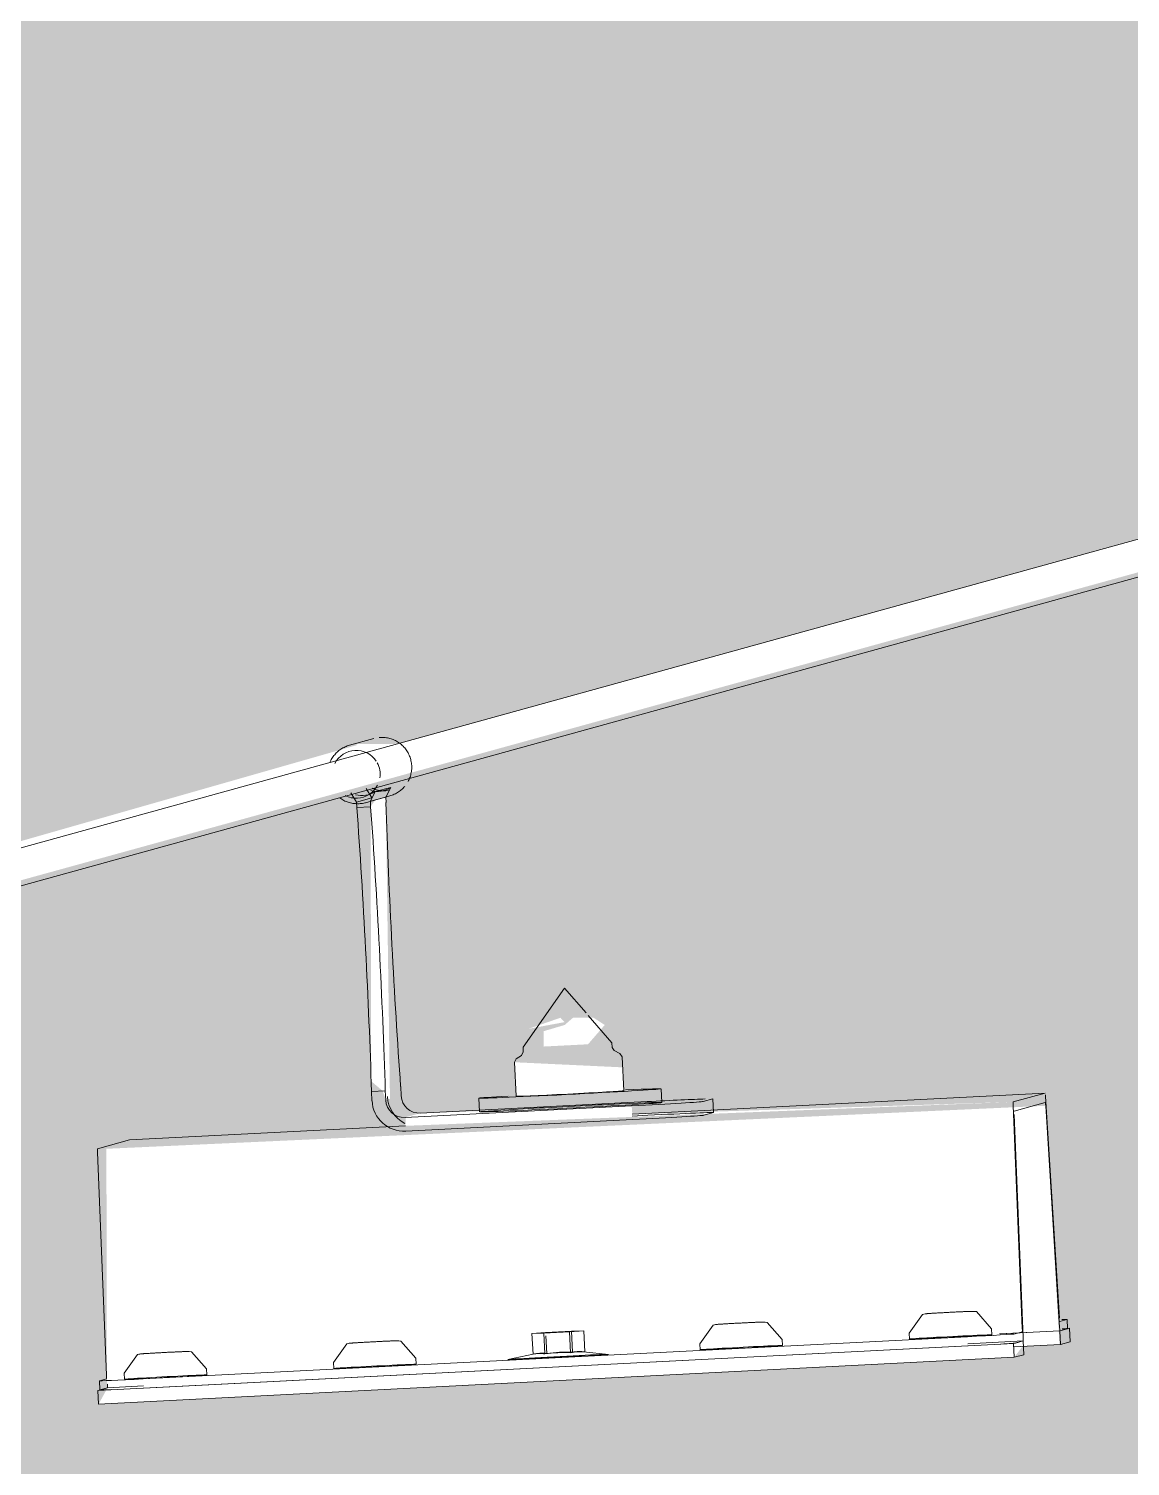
# Model space of a CAD drawing. Header units: millimetres. Extents: x 4237772 to 4686020, y -673 to 29459.
# Drawn here: x 4293455.8 to 4293695.9, y 10424.9 to 10738.1 of the extents above; entities that cross this region are included whole.
import ezdxf

# ---------------------------------------------------------------- set-up
doc = ezdxf.new("R2010")
doc.units = ezdxf.units.MM
doc.layers.add('A-ROOF-PATT', color=132, linetype='Continuous', lineweight=5)
doc.layers.add('Q-SPCQ', color=91, linetype='Continuous', lineweight=5)

# ---------------------------------------------------------------- blocks, each defined once
blk = doc.blocks.new('Static Line_Sayfa_Metal Deck_Pan Mount - Up to 15 _ pitch - Max 2 Users-1848369-SECTION - GRIDS C4-C5')
at = {"layer": 'Q-SPCQ'}
for p, q in [((4295948.37, 11248.74), (4293287.07, 10513.51)), ((4293289.2, 10505.8), (4295950.5, 11241.03)), ((4293532.44, 10583.73), (4293532.18, 10583.71)), ((4293531.03, 10583.5), (4293525.72, 10582.03)), ((4293525.97, 10571.64), (4293527.26, 10569.64)), ((4293530.61, 10570.57), (4293529.32, 10572.57)), ((4293530.25, 10569.8), (4293531.33, 10571.91)), ((4293531.33, 10571.91), (4293534.69, 10572.84)), ((4293534.69, 10572.84), (4293533.61, 10570.72)), ((4293527.26, 10569.64), (4293530.61, 10570.57)), ((4293527.26, 10569.64), (4293527.32, 10568.47)), ((4293527.32, 10568.47), (4293530.31, 10568.63)), ((4293529.18, 10569.5), (4293534.5, 10570.97)), ((4293530.25, 10569.8), (4293533.61, 10570.72)), ((4293530.31, 10568.63), (4293530.25, 10569.8)), ((4293533.61, 10570.72), (4293533.67, 10569.55)), ((4293563.52, 10516.21), (4293572.57, 10529.11)), ((4293577.26, 10523.7), (4293572.57, 10529.11)), ((4293582.89, 10517.21), (4293577.74, 10523.15)), ((4293563.57, 10515.19), (4293563.2, 10514.45)), ((4293563.52, 10516.21), (4293563.57, 10515.19)), ((4293582.95, 10516.19), (4293582.89, 10517.21)), ((4293582.95, 10516.19), (4293583.39, 10515.49)), ((4293584.65, 10514.85), (4293583.39, 10515.49)), ((4293585.1, 10514.16), (4293584.65, 10514.85)), ((4293561.64, 10512.95), (4293562.01, 10513.69)), ((4293561.64, 10512.95), (4293562.02, 10505.54)), ((4293563.2, 10514.45), (4293562.01, 10513.69)), ((4293585.49, 10506.75), (4293585.1, 10514.16)), ((4293533.51, 10506.71), (4293530.51, 10506.56)), ((4293530.51, 10506.56), (4293530.61, 10504.56)), ((4293533.61, 10504.71), (4293533.51, 10506.71)), ((4293536.86, 10507.64), (4293536.96, 10505.64)), ((4293677.32, 10506.22), (4293587.29, 10501.61)), ((4293593.75, 10504.17), (4293593.6, 10507.17)), ((4293677.32, 10506.22), (4293670.36, 10504.3)), ((4293680.42, 10457.19), (4293677.39, 10505.48)), ((4293587.2, 10503.45), (4293537.81, 10500.92)), ((4293541.16, 10501.85), (4293590.55, 10504.38)), ((4293553.9, 10505.12), (4293554.06, 10502.13)), ((4293602.79, 10504.39), (4293604.89, 10504.97)), ((4293605.06, 10501.98), (4293604.9, 10504.98)), ((4293670.36, 10503.54), (4293672.34, 10454.96)), ((4293670.53, 10502.32), (4293677.35, 10504.2)), ((4293677.43, 10503.46), (4293680.45, 10455.18)), ((4293537.96, 10497.93), (4293587.35, 10500.45)), ((4293590.7, 10501.38), (4293587.31, 10501.21)), ((4293602.95, 10501.39), (4293605.04, 10501.97)), ((4293672.5, 10452.98), (4293670.53, 10501.56)), ((4293537.9, 10499.09), (4293477.76, 10496.01)), ((4293472.78, 10444.75), (4293470.8, 10493.33)), ((4293470.81, 10494.09), (4293477.76, 10496.01)), ((4293682.07, 10456.89), (4293680.49, 10456.45)), ((4293682.19, 10454.9), (4293682.08, 10456.89)), ((4293480.75, 10443.95), (4293660.36, 10453.14)), ((4293568.45, 10454.06), (4293565.46, 10453.86)), ((4293565.46, 10453.86), (4293568.05, 10453.95)), ((4293565.7, 10449.31), (4293565.46, 10453.86)), ((4293568.05, 10453.95), (4293573.66, 10454.23)), ((4293568.05, 10453.95), (4293568.28, 10449.39)), ((4293574.06, 10454.35), (4293568.45, 10454.06)), ((4293568.49, 10453.32), (4293568.69, 10449.5)), ((4293573.66, 10454.23), (4293576.76, 10454.44)), ((4293573.66, 10454.23), (4293573.89, 10449.65)), ((4293576.76, 10454.44), (4293574.06, 10454.35)), ((4293574.06, 10454.35), (4293574.3, 10449.77)), ((4293576.76, 10454.44), (4293577, 10449.83)), ((4293620.08, 10451.22), (4293620.02, 10452.53)), ((4293647.68, 10453.94), (4293647.75, 10452.63)), ((4293672.53, 10452.23), (4293660.44, 10451.61)), ((4293665.72, 10453.55), (4293665.65, 10454.87)), ((4293680.5, 10454.43), (4293667.35, 10453.76)), ((4293667.54, 10453.77), (4293680.53, 10454.44)), ((4293672.53, 10452.23), (4293670.44, 10451.65)), ((4293672.33, 10454.2), (4293670.75, 10453.76)), ((4293670.86, 10451.76), (4293672.5, 10452.22)), ((4293672.69, 10449.23), (4293672.53, 10452.23)), ((4293682.6, 10455.01), (4293680.5, 10454.43)), ((4293680.5, 10454.43), (4293680.65, 10451.43)), ((4293680.53, 10454.44), (4293682.18, 10454.89)), ((4293682.75, 10452.01), (4293682.6, 10455.01)), ((4293470.88, 10441.44), (4293670.44, 10451.65)), ((4293480.86, 10441.95), (4293660.46, 10451.14)), ((4293565.75, 10449.33), (4293560.22, 10448.16)), ((4293582.15, 10449.29), (4293576.7, 10449.86)), ((4293602.04, 10451.61), (4293602.11, 10450.29)), ((4293670.44, 10451.65), (4293670.59, 10448.65)), ((4293670.48, 10450.91), (4293680.65, 10451.43)), ((4293670.59, 10448.65), (4293672.69, 10449.23)), ((4293680.65, 10451.43), (4293682.75, 10452.01)), ((4293471.03, 10438.44), (4293670.59, 10448.65)), ((4293494.62, 10444.8), (4293494.55, 10446.12)), ((4293522.22, 10447.52), (4293522.28, 10446.21)), ((4293540.26, 10447.14), (4293540.19, 10448.45)), ((4293568.73, 10448.64), (4293565.74, 10448.44)), ((4293565.74, 10448.44), (4293568.33, 10448.52)), ((4293568.33, 10448.52), (4293573.94, 10448.81)), ((4293574.34, 10448.92), (4293568.73, 10448.64)), ((4293573.94, 10448.81), (4293577.04, 10449.01)), ((4293577.04, 10449.01), (4293574.34, 10448.92)), ((4293471.19, 10443.55), (4293471.29, 10441.55)), ((4293471.2, 10443.55), (4293472.77, 10443.99)), ((4293476.58, 10445.19), (4293476.65, 10443.88)), ((4293470.88, 10441.44), (4293472.98, 10442.02)), ((4293471.03, 10438.44), (4293470.88, 10441.44)), ((4293472.94, 10442.01), (4293471.3, 10441.56)), ((4293480.83, 10442.42), (4293472.98, 10442.02))]:
    blk.add_line(p, q, dxfattribs=at)
at = {"layer": 'Q-SPCQ', "flags": 128}
for points in [[(4293538.47, 10574.12), (4293538.59, 10574.35), (4293538.7, 10574.59), (4293538.8, 10574.82), (4293538.9, 10575.07), (4293538.98, 10575.31), (4293539.05, 10575.56), (4293539.11, 10575.82), (4293539.16, 10576.07), (4293539.2, 10576.33), (4293539.24, 10576.58), (4293539.26, 10576.84), (4293539.27, 10577.1), (4293539.27, 10577.36), (4293539.26, 10577.62), (4293539.24, 10577.88), (4293539.21, 10578.14), (4293539.17, 10578.4), (4293539.11, 10578.65), (4293539.05, 10578.9), (4293538.98, 10579.15), (4293538.9, 10579.4), (4293538.81, 10579.64), (4293538.71, 10579.88), (4293538.6, 10580.12), (4293538.48, 10580.35), (4293538.35, 10580.57), (4293538.21, 10580.79), (4293538.07, 10581.01), (4293537.91, 10581.22), (4293537.75, 10581.42), (4293537.58, 10581.61), (4293537.4, 10581.8), (4293537.21, 10581.98), (4293537.02, 10582.16), (4293536.82, 10582.32), (4293536.61, 10582.48), (4293536.4, 10582.63), (4293536.18, 10582.77), (4293535.96, 10582.9), (4293535.73, 10583.03), (4293535.49, 10583.14), (4293535.26, 10583.24), (4293535.01, 10583.34), (4293534.77, 10583.42), (4293534.52, 10583.5), (4293534.27, 10583.56), (4293534.01, 10583.62), (4293533.76, 10583.66), (4293533.5, 10583.7), (4293533.24, 10583.72), (4293532.98, 10583.73), (4293532.72, 10583.74), (4293532.46, 10583.73), (4293532.44, 10583.73)], [(4293525.72, 10582.03), (4293525.47, 10581.96), (4293525.22, 10581.88), (4293524.98, 10581.78), (4293524.74, 10581.68), (4293524.51, 10581.56), (4293524.28, 10581.44), (4293524.05, 10581.31), (4293523.83, 10581.17), (4293523.62, 10581.02), (4293523.41, 10580.86), (4293523.21, 10580.7), (4293523.02, 10580.52), (4293522.83, 10580.34), (4293522.65, 10580.15), (4293522.48, 10579.96), (4293522.31, 10579.76), (4293522.16, 10579.55), (4293522.01, 10579.33), (4293521.87, 10579.11), (4293521.74, 10578.89), (4293521.62, 10578.66), (4293521.51, 10578.42), (4293521.41, 10578.18)], [(4293534.5, 10570.97), (4293534.75, 10571.05), (4293534.99, 10571.13), (4293535.24, 10571.23), (4293535.47, 10571.33), (4293535.71, 10571.44), (4293535.94, 10571.56), (4293536.16, 10571.7), (4293536.38, 10571.84), (4293536.6, 10571.99), (4293536.8, 10572.14), (4293537, 10572.31), (4293537.2, 10572.48), (4293537.39, 10572.66), (4293537.56, 10572.85), (4293537.74, 10573.05)], [(4293523.6, 10570.53), (4293523.82, 10570.38), (4293524.03, 10570.24), (4293524.26, 10570.1), (4293524.49, 10569.98), (4293524.72, 10569.87), (4293524.96, 10569.76), (4293525.2, 10569.67), (4293525.45, 10569.58), (4293525.7, 10569.51), (4293525.95, 10569.44), (4293526.2, 10569.39), (4293526.46, 10569.34), (4293526.72, 10569.31), (4293526.98, 10569.29), (4293527.24, 10569.27), (4293527.5, 10569.27), (4293527.76, 10569.28), (4293527.78, 10569.28)], [(4293527.78, 10569.28), (4293528.04, 10569.3), (4293528.3, 10569.32), (4293528.56, 10569.36), (4293528.81, 10569.41), (4293529.07, 10569.47), (4293529.18, 10569.5)], [(4293665.65, 10454.87), (4293662.36, 10458.61), (4293661.9, 10458.66), (4293661.72, 10458.67), (4293661.62, 10458.67), (4293661.53, 10458.67), (4293661.46, 10458.67), (4293661.38, 10458.67), (4293661.31, 10458.67), (4293661.23, 10458.67), (4293661.14, 10458.67), (4293661.05, 10458.66), (4293660.95, 10458.66), (4293660.85, 10458.66), (4293660.74, 10458.65), (4293660.63, 10458.65), (4293660.51, 10458.64), (4293660.38, 10458.64), (4293660.25, 10458.63), (4293660.11, 10458.63), (4293659.97, 10458.62), (4293659.82, 10458.62), (4293659.67, 10458.61), (4293659.51, 10458.6), (4293659.34, 10458.59), (4293659.18, 10458.59), (4293659, 10458.58), (4293658.83, 10458.57), (4293658.65, 10458.56), (4293658.47, 10458.55), (4293658.28, 10458.54), (4293658.09, 10458.54), (4293657.9, 10458.53), (4293657.71, 10458.52), (4293657.51, 10458.51), (4293657.31, 10458.5), (4293657.11, 10458.49), (4293656.91, 10458.48), (4293656.71, 10458.47), (4293656.51, 10458.46), (4293656.31, 10458.45), (4293656.11, 10458.44), (4293655.91, 10458.43), (4293655.71, 10458.42), (4293655.51, 10458.4), (4293655.32, 10458.39), (4293655.12, 10458.38), (4293654.93, 10458.37), (4293654.74, 10458.36), (4293654.55, 10458.35), (4293654.37, 10458.34), (4293654.18, 10458.33), (4293654.01, 10458.32), (4293653.83, 10458.31), (4293653.66, 10458.3), (4293653.5, 10458.29), (4293653.34, 10458.28), (4293653.18, 10458.27), (4293653.03, 10458.26), (4293652.88, 10458.26), (4293652.74, 10458.25), (4293652.61, 10458.24), (4293652.48, 10458.23), (4293652.35, 10458.22), (4293652.24, 10458.21), (4293652.12, 10458.21), (4293652.02, 10458.2), (4293651.92, 10458.19), (4293651.83, 10458.19), (4293651.74, 10458.18), (4293651.66, 10458.17), (4293651.58, 10458.17), (4293651.5, 10458.16), (4293651.43, 10458.15), (4293651.35, 10458.15), (4293651.26, 10458.14), (4293651.13, 10458.12), (4293650.88, 10458.08), (4293650.62, 10458.01)], [(4293602.04, 10451.61), (4293604.93, 10455.66), (4293604.98, 10455.68)], [(4293620.02, 10452.53), (4293616.73, 10456.27), (4293616.26, 10456.33), (4293616.08, 10456.34), (4293615.98, 10456.34), (4293615.89, 10456.34), (4293615.82, 10456.34), (4293615.74, 10456.34), (4293615.67, 10456.34), (4293615.59, 10456.33), (4293615.5, 10456.33), (4293615.41, 10456.33), (4293615.32, 10456.33), (4293615.21, 10456.32), (4293615.11, 10456.32), (4293614.99, 10456.31), (4293614.87, 10456.31), (4293614.74, 10456.3), (4293614.61, 10456.3), (4293614.47, 10456.29), (4293614.33, 10456.29), (4293614.18, 10456.28), (4293614.03, 10456.27), (4293613.87, 10456.27), (4293613.71, 10456.26), (4293613.54, 10456.25), (4293613.37, 10456.24), (4293613.19, 10456.24), (4293613.01, 10456.23), (4293612.83, 10456.22), (4293612.64, 10456.21), (4293612.45, 10456.2), (4293612.26, 10456.19), (4293612.07, 10456.18), (4293611.87, 10456.17), (4293611.67, 10456.16), (4293611.47, 10456.15), (4293611.27, 10456.14), (4293611.07, 10456.13), (4293610.87, 10456.12), (4293610.67, 10456.11), (4293610.47, 10456.1), (4293610.27, 10456.09), (4293610.07, 10456.08), (4293609.87, 10456.07), (4293609.68, 10456.06), (4293609.48, 10456.05), (4293609.29, 10456.04), (4293609.1, 10456.03), (4293608.91, 10456.02), (4293608.73, 10456.01), (4293608.55, 10456), (4293608.37, 10455.99), (4293608.19, 10455.98), (4293608.02, 10455.97), (4293607.86, 10455.96), (4293607.7, 10455.95), (4293607.54, 10455.94), (4293607.39, 10455.93), (4293607.24, 10455.92), (4293607.1, 10455.91), (4293606.97, 10455.9), (4293606.84, 10455.9), (4293606.71, 10455.89), (4293606.6, 10455.88), (4293606.49, 10455.87), (4293606.38, 10455.87), (4293606.28, 10455.86), (4293606.19, 10455.85), (4293606.1, 10455.85), (4293606.02, 10455.84), (4293605.94, 10455.83), (4293605.86, 10455.83), (4293605.79, 10455.82), (4293605.71, 10455.81), (4293605.62, 10455.8), (4293605.49, 10455.79), (4293605.24, 10455.74), (4293604.98, 10455.68)], [(4293647.68, 10453.94), (4293650.57, 10458), (4293650.62, 10458.01)], [(4293540.19, 10448.45), (4293536.9, 10452.19), (4293536.44, 10452.25), (4293536.26, 10452.25), (4293536.15, 10452.26), (4293536.07, 10452.26), (4293535.99, 10452.26), (4293535.92, 10452.25), (4293535.84, 10452.25), (4293535.76, 10452.25), (4293535.68, 10452.25), (4293535.59, 10452.25), (4293535.49, 10452.24), (4293535.39, 10452.24), (4293535.28, 10452.24), (4293535.17, 10452.23), (4293535.05, 10452.23), (4293534.92, 10452.22), (4293534.79, 10452.22), (4293534.65, 10452.21), (4293534.51, 10452.2), (4293534.36, 10452.2), (4293534.2, 10452.19), (4293534.05, 10452.18), (4293533.88, 10452.18), (4293533.71, 10452.17), (4293533.54, 10452.16), (4293533.37, 10452.15), (4293533.19, 10452.14), (4293533, 10452.14), (4293532.82, 10452.13), (4293532.63, 10452.12), (4293532.44, 10452.11), (4293532.24, 10452.1), (4293532.05, 10452.09), (4293531.85, 10452.08), (4293531.65, 10452.07), (4293531.45, 10452.06), (4293531.25, 10452.05), (4293531.05, 10452.04), (4293530.85, 10452.03), (4293530.65, 10452.02), (4293530.45, 10452.01), (4293530.25, 10452), (4293530.05, 10451.99), (4293529.85, 10451.98), (4293529.66, 10451.97), (4293529.47, 10451.96), (4293529.28, 10451.95), (4293529.09, 10451.93), (4293528.9, 10451.92), (4293528.72, 10451.91), (4293528.54, 10451.9), (4293528.37, 10451.89), (4293528.2, 10451.88), (4293528.03, 10451.87), (4293527.87, 10451.87), (4293527.72, 10451.86), (4293527.57, 10451.85), (4293527.42, 10451.84), (4293527.28, 10451.83), (4293527.14, 10451.82), (4293527.01, 10451.81), (4293526.89, 10451.81), (4293526.77, 10451.8), (4293526.66, 10451.79), (4293526.56, 10451.78), (4293526.46, 10451.78), (4293526.36, 10451.77), (4293526.28, 10451.76), (4293526.19, 10451.76), (4293526.12, 10451.75), (4293526.04, 10451.74), (4293525.97, 10451.74), (4293525.89, 10451.73), (4293525.8, 10451.72), (4293525.67, 10451.7), (4293525.42, 10451.66), (4293525.16, 10451.6)], [(4293476.58, 10445.19), (4293479.47, 10449.25), (4293479.52, 10449.26)], [(4293494.55, 10446.12), (4293491.26, 10449.85), (4293490.8, 10449.91), (4293490.62, 10449.92), (4293490.52, 10449.92), (4293490.43, 10449.92), (4293490.36, 10449.92), (4293490.28, 10449.92), (4293490.21, 10449.92), (4293490.13, 10449.92), (4293490.04, 10449.91), (4293489.95, 10449.91), (4293489.85, 10449.91), (4293489.75, 10449.9), (4293489.64, 10449.9), (4293489.53, 10449.9), (4293489.41, 10449.89), (4293489.28, 10449.89), (4293489.15, 10449.88), (4293489.01, 10449.88), (4293488.87, 10449.87), (4293488.72, 10449.86), (4293488.57, 10449.86), (4293488.41, 10449.85), (4293488.24, 10449.84), (4293488.08, 10449.83), (4293487.9, 10449.83), (4293487.73, 10449.82), (4293487.55, 10449.81), (4293487.37, 10449.8), (4293487.18, 10449.79), (4293486.99, 10449.78), (4293486.8, 10449.77), (4293486.6, 10449.77), (4293486.41, 10449.76), (4293486.21, 10449.75), (4293486.01, 10449.74), (4293485.81, 10449.73), (4293485.61, 10449.72), (4293485.41, 10449.71), (4293485.21, 10449.69), (4293485.01, 10449.68), (4293484.81, 10449.67), (4293484.61, 10449.66), (4293484.41, 10449.65), (4293484.22, 10449.64), (4293484.02, 10449.63), (4293483.83, 10449.62), (4293483.64, 10449.61), (4293483.45, 10449.6), (4293483.27, 10449.59), (4293483.08, 10449.58), (4293482.91, 10449.57), (4293482.73, 10449.56), (4293482.56, 10449.55), (4293482.4, 10449.54), (4293482.24, 10449.53), (4293482.08, 10449.52), (4293481.93, 10449.51), (4293481.78, 10449.5), (4293481.64, 10449.5), (4293481.51, 10449.49), (4293481.38, 10449.48), (4293481.25, 10449.47), (4293481.14, 10449.46), (4293481.02, 10449.46), (4293480.92, 10449.45), (4293480.82, 10449.44), (4293480.73, 10449.43), (4293480.64, 10449.43), (4293480.56, 10449.42), (4293480.48, 10449.42), (4293480.4, 10449.41), (4293480.33, 10449.4), (4293480.25, 10449.4), (4293480.16, 10449.39), (4293480.03, 10449.37), (4293479.78, 10449.32), (4293479.52, 10449.26)], [(4293522.22, 10447.52), (4293525.11, 10451.58), (4293525.16, 10451.6)]]:
    blk.add_lwpolyline(points, dxfattribs=at)
at = {"layer": 'Q-SPCQ'}
for centre, major_axis, ratio, start_param, end_param in [((4293527.17, 10575.69), (-1.39, 5.03), 0.999054, 6.064948, 7.112145), ((4293527.17, 10575.69), (-1.39, 5.03), 0.999054, 5.01775, 6.064948), ((4293527.17, 10575.69), (-1.39, 5.03), 0.999054, 4.299792, 4.942423), ((4293528.41, 10576.38), (-1.42, 5.14), 0.999054, 2.606455, 3.451522), ((4293527.17, 10575.69), (-1.39, 5.03), 0.999054, 2.923355, 3.970552), ((4293531.77, 10577.3), (-1.42, 5.14), 0.999054, 2.606455, 3.451522), ((4293533.04, 10577.31), (-1.39, 5.03), 0.999054, 2.394127, 2.923355), ((4293533.04, 10577.31), (-1.39, 5.03), 0.999054, 2.923355, 3.141592), ((4293527.17, 10575.69), (-1.39, 5.03), 0.999054, 2.394566, 2.923355), ((4293526.28, 10536.79), (-3.58, 69.91), 0.042464, 4.263032, 5.180598), ((4293529.28, 10536.94), (-3.58, 69.91), 0.042464, 4.263032, 5.180598), ((4293537.89, 10539.32), (-3.58, 69.91), 0.042464, 1.121439, 2.039005), ((4293540.95, 10505.85), (-1.86, 6.75), 0.999054, 1.352559, 2.399756), ((4293540.95, 10505.85), (-1.07, 3.86), 0.999054, 1.352559, 2.923355), ((4293573.75, 10506.14), (19.85, 1.02), 0.009417, 3.099114, 6.240706), ((4293573.75, 10506.14), (19.85, 1.02), 0.009417, 2.313715, 3.099114), ((4293573.75, 10506.14), (11.73, 0.6), 0.009417, 3.099114, 6.240706), ((4293573.75, 10506.14), (19.85, 1.02), 0.009417, 6.240706, 7.195383), ((4293677.37, 10505.22), (-0.051, 0.999), 0.042464, 4.973974, 5.41352), ((4293537.6, 10504.92), (-1.86, 6.75), 0.999054, 1.352559, 2.923355), ((4293537.6, 10504.92), (-1.07, 3.86), 0.999054, 1.352559, 2.923355), ((4293573.91, 10503.15), (19.85, 1.02), 0.009417, 3.099114, 6.240706), ((4293573.91, 10503.15), (19.85, 1.02), 0.009417, 6.240706, 9.382299), ((4293587.82, 10503.62), (14.98, 0.77), 0.009417, 4.66991, 6.240706), ((4293589.92, 10504.2), (14.98, 0.77), 0.009417, 0.48112, 1.528317), ((4293670.42, 10503.3), (-0.051, 0.999), 0.042464, 0.009426, 1.328063), ((4293670.58, 10501.32), (-0.051, 0.999), 0.042464, 0.009426, 0.229199), ((4293677.4, 10503.2), (-0.051, 0.999), 0.042464, 4.973974, 6.283185), ((4293587.98, 10500.63), (14.98, 0.77), 0.009417, 4.66991, 6.240706), ((4293590.08, 10501.21), (14.98, 0.77), 0.009417, 6.240706, 7.811503), ((4293470.86, 10493.09), (-0.051, 0.999), 0.042464, 0.229199, 1.328063), ((4293680.44, 10457.45), (-0.051, 0.999), 0.042464, 2.931246, 3.141593), ((4293672.1, 10456.38), (9.99, 0.51), 0.009417, 6.240706, 6.764305), ((4293656.73, 10453.09), (8.99, 0.46), 0.009417, 3.099114, 6.240706), ((4293656.73, 10453.09), (8.99, 0.46), 0.009417, 6.240706, 9.382299), ((4293660.78, 10453.25), (9.99, 0.51), 0.009417, 4.66991, 6.240706), ((4293672.28, 10455.2), (-0.051, 0.999), 0.042464, 3.370791, 4.469655), ((4293672.45, 10453.22), (-0.051, 0.999), 0.042464, 3.151019, 4.469655), ((4293680.48, 10455.44), (-0.051, 0.999), 0.042464, 1.832382, 2.931246), ((4293672.2, 10454.38), (9.99, 0.51), 0.009417, 6.240706, 6.764305), ((4293571.18, 10448.72), (10.99, 0.57), 0.009417, 3.099114, 6.240706), ((4293571.18, 10448.72), (10.99, 0.57), 0.009417, 6.240706, 9.382299), ((4293611.1, 10450.76), (8.99, 0.46), 0.009417, 3.099114, 6.240706), ((4293611.1, 10450.76), (8.99, 0.46), 0.009417, 6.240706, 9.382299), ((4293660.88, 10451.25), (9.99, 0.51), 0.009417, 5.455308, 6.240706), ((4293531.27, 10446.67), (8.99, 0.46), 0.009417, 3.099114, 6.240706), ((4293531.27, 10446.67), (8.99, 0.46), 0.009417, 6.240706, 9.382299), ((4293481.17, 10444.06), (9.99, 0.51), 0.009417, 3.099114, 4.66991), ((4293472.72, 10444.99), (-0.051, 0.999), 0.042464, 3.370791, 4.469655), ((4293472.89, 10443.01), (-0.051, 0.999), 0.042464, 3.151019, 4.469655), ((4293485.63, 10444.34), (8.99, 0.46), 0.009417, 3.099114, 6.240706), ((4293485.63, 10444.34), (8.99, 0.46), 0.009417, 6.240706, 9.382299), ((4293481.28, 10442.07), (9.99, 0.51), 0.009417, 3.099114, 3.884512)]:
    blk.add_ellipse(centre, major_axis=major_axis, ratio=ratio, start_param=start_param, end_param=end_param, dxfattribs=at)
for points in [[(4293565.7, 10449.31), (4293566.19, 10449.43), (4293567.19, 10449.57), (4293568.19, 10449.55), (4293568.69, 10449.5)], [(4293568.28, 10449.39), (4293567.85, 10449.46), (4293566.98, 10449.51), (4293566.13, 10449.41), (4293565.7, 10449.31)], [(4293573.89, 10449.65), (4293572.95, 10449.69), (4293571.08, 10449.68), (4293569.21, 10449.51), (4293568.28, 10449.39)], [(4293568.69, 10449.5), (4293569.62, 10449.63), (4293571.48, 10449.79), (4293573.36, 10449.8), (4293574.3, 10449.77)], [(4293577, 10449.83), (4293576.48, 10449.88), (4293575.44, 10449.9), (4293574.41, 10449.76), (4293573.89, 10449.65)], [(4293574.3, 10449.77), (4293574.74, 10449.85), (4293575.64, 10449.95), (4293576.54, 10449.89), (4293577, 10449.83)]]:
    blk.add_open_spline(points, degree=3, dxfattribs=at)

msp = doc.modelspace()

# ---------------------------------------------------------------- hatches: boundary and pattern name
at = {"layer": 'A-ROOF-PATT'}
h = msp.add_hatch(dxfattribs=at)
h.set_pattern_fill('FP_9', color=256, style=0, pattern_type=2)
h.set_pattern_definition([(3.05, (11919.841, -226018.123), (-59.9198678984, -0.0001809275), [])])
h.paths.add_polyline_path([(4278255.68, 9462.05), (4304897.93, 10866.67), (4309082.25, 11183.02), (4312463.32, 11362.94), (4312463.32, 11371.18), (4307185.57, 11099.1), (4306080.21, 11191.54), (4305617.63, 11216.95), (4305509.43, 11211.19), (4305509.43, 11207.58), (4305370.15, 11202.35), (4305322.96, 11202.56), (4305322.96, 11253.77), (4305239.45, 11237.89), (4305233.47, 11233.29), (4305214.31, 11227.35), (4305195.68, 11226.59), (4305108.64, 11228.29), (4305090.65, 11237.89), (4305085.9, 11241.77), (4305077.26, 11254.33), (4305070.89, 11267.69), (4304908.71, 11237.89), (4304902.73, 11233.29), (4304883.58, 11227.35), (4304864.94, 11226.59), (4304777.9, 11228.29), (4304759.91, 11237.89), (4304755.16, 11241.77), (4304747.5, 11251.97), (4304741.64, 11271.56), (4304742.07, 11284.9), (4304743.01, 11290.33), (4304747.65, 11301.59), (4304755.57, 11311.94), (4304766.15, 11320), (4304777.9, 11324.88), (4304790.79, 11326.59), (4304842.4, 11328.79), (4305029.77, 11361.95), (4305029.77, 11503.7), (4300245.6, 11502.07), (4296195.35, 11286.53), (4296200.11, 11243.19), (4296189.61, 11242.7), (4296187.08, 11286.09), (4293584.51, 11149.87), (4293563.14, 11149.13), (4293330.85, 11136.75), (4278258.28, 9462.34)])
h.paths.add_polyline_path([(4292935.79, 10300.91), (4292935.63, 10306.94), (4292958.77, 10313.3), (4292980.53, 10316.43), (4292996.51, 10360.76), (4293017.04, 10366.43), (4293161.46, 10373.82), (4293182.23, 10324.73), (4293225.03, 10326.92), (4293225.03, 10323.88), (4293219.79, 10321.44), (4293219.89, 10319.42), (4293202.08, 10316.74), (4293202.2, 10314.53), (4293157.3, 10312.24), (4293155.83, 10318.34), (4293136.37, 10364.32), (4293017.33, 10357.15), (4293001.43, 10311.97), (4292998.28, 10310.11), (4292996.14, 10307.98), (4292980.57, 10305.41), (4292980.53, 10303.19), (4292978.28, 10303.08)])
h.paths.add_polyline_path([(4293052.75, 10369.96), (4293066.43, 10374.31), (4293066.01, 10382.53), (4293086.92, 10383.11), (4293087.47, 10372.59), (4293066.01, 10370.78)])
h.paths.add_polyline_path([(4293428.42, 10437.46), (4293295.97, 10432.25), (4293296.03, 10434.13), (4293299.23, 10435.01), (4293345.27, 10436.61), (4293345.42, 10434.78), (4293428.43, 10437.46)])
h.paths.add_polyline_path([(4293229.11, 10371.61), (4293231.05, 10375.18), (4293230.86, 10377.44), (4293230.82, 10427.25), (4293435.5, 10436.63), (4293438.52, 10384.58), (4293430.42, 10384.17), (4293428.66, 10381.82), (4293243.98, 10372.37)])
h.paths.add_polyline_path([(4293048.99, 10392.78), (4293044, 10392.53), (4293045.59, 10439.9), (4293050.62, 10439.38), (4293050.58, 10413.73), (4293049.99, 10405.88)])
h.paths.add_polyline_path([(4293049.6, 10372.8), (4293050.58, 10407.95), (4293052.73, 10406.06), (4293053.28, 10373.82), (4293052.75, 10373.67)])
h.paths.add_polyline_path([(4293065.61, 10384.68), (4293070.9, 10390.47), (4293080.55, 10392.1), (4293084.84, 10390.85), (4293084.84, 10386.22), (4293068.39, 10384.81)])
h.paths.add_polyline_path([(4293291.68, 10437.88), (4293289.37, 10439.76), (4293288.58, 10439.72), (4293288.38, 10501.79), (4293290.31, 10503.51), (4293291.68, 10503.89), (4293292.6, 10438.13)])
h.paths.add_polyline_path([(4293670.35, 10504.3), (4293537.9, 10499.09), (4293537.96, 10500.97), (4293541.16, 10501.85), (4293587.2, 10503.45), (4293587.35, 10501.61), (4293670.36, 10504.3)])
h.paths.add_polyline_path([(4293471.03, 10438.44), (4293472.98, 10442.02), (4293472.79, 10444.28), (4293472.74, 10494.09), (4293677.43, 10503.46), (4293680.45, 10451.42), (4293672.35, 10451.01), (4293670.59, 10448.65), (4293491.46, 10439.49)])
h.paths.add_polyline_path([(4293320.1, 10438.71), (4293319.72, 10446.12), (4293343.2, 10446.58), (4293343.55, 10439.91), (4293322.8, 10438.78)])
h.paths.add_polyline_path([(4293322.75, 10453.38), (4293329.75, 10455.8), (4293330.52, 10454.83), (4293322.8, 10453.39)])
h.paths.add_polyline_path([(4293326.09, 10449.53), (4293326.09, 10452.87), (4293330.68, 10454.24), (4293332.49, 10455.8), (4293336.98, 10455.8), (4293339.4, 10454.24), (4293335.77, 10450.03), (4293330.65, 10449.76)])
h.paths.add_polyline_path([(4293533.61, 10504.71), (4293532.96, 10506.68), (4293530.43, 10508.82), (4293530.31, 10568.63), (4293531.32, 10570.09), (4293533.61, 10570.72), (4293534.53, 10504.97)])
h.paths.add_polyline_path([(4293912.28, 10571.13), (4293908.06, 10570.92), (4293779.83, 10565.92), (4293779.89, 10567.8), (4293783.09, 10568.69), (4293829.12, 10570.29), (4293829.28, 10568.45), (4293912.29, 10571.13)])
h.paths.add_polyline_path([(4293712.96, 10505.28), (4293714.9, 10508.86), (4293714.72, 10511.11), (4293714.67, 10560.93), (4293919.36, 10570.3), (4293922.38, 10518.26), (4293738.93, 10506.61)])
h.paths.add_polyline_path([(4293562.03, 10505.54), (4293561.65, 10512.95), (4293585.21, 10511.83), (4293585.48, 10506.74), (4293564.73, 10505.61)])
h.paths.add_polyline_path([(4293287.3, 10505.74), (4293284.33, 10506.97), (4293280.79, 10507.64), (4293280.6, 10511.23), (4293286.91, 10514.54), (4293287.93, 10516.18), (4293293.38, 10515.42), (4293296.29, 10516.05), (4293527.46, 10582.08), (4293527.11, 10582.26), (4293535.3, 10582.26), (4293538.22, 10582.89), (4293771.95, 10647.61), (4293769.04, 10649.1), (4293777.23, 10649.1), (4293780.48, 10649.82), (4294013.88, 10714.44), (4294010.97, 10715.93), (4294019.16, 10715.93), (4294022.41, 10716.66), (4294255.81, 10781.28), (4294252.9, 10782.77), (4294261.09, 10782.77), (4294264.33, 10783.49), (4294497.74, 10848.12), (4294494.83, 10849.61), (4294503.02, 10849.61), (4294506.26, 10850.33), (4294739.67, 10914.96), (4294736.76, 10916.44), (4294744.94, 10916.44), (4294748.19, 10917.17), (4294981.6, 10981.79), (4294978.68, 10983.28), (4294986.87, 10983.28), (4294990.12, 10984), (4295220.82, 11050.01), (4295223.77, 11050.99), (4295228.8, 11050.12), (4295232.05, 11050.84), (4295462.74, 11116.85), (4295465.68, 11117.82), (4295470.73, 11116.96), (4295473.64, 11117.58), (4295704.67, 11183.69), (4295707.61, 11184.66), (4295712.66, 11183.79), (4295715.57, 11184.42), (4295949.22, 11249.18), (4295949.22, 11251.41), (4295954.58, 11250.63), (4295957.6, 11247.06), (4295957.83, 11242.65), (4293291.22, 10507.7), (4293288.97, 10510.45), (4293287.34, 10505.85)])
h.paths.add_polyline_path([(4293564.68, 10520.22), (4293571.68, 10522.64), (4293572.58, 10521.69), (4293569.26, 10521.07)])
h.paths.add_polyline_path([(4293568.01, 10516.37), (4293568.01, 10519.71), (4293572.61, 10521.07), (4293574.41, 10522.64), (4293578.91, 10522.64), (4293581.33, 10521.07), (4293577.69, 10516.86), (4293572.58, 10516.6)])
h.paths.add_polyline_path([(4293775.54, 10571.55), (4293774.88, 10573.52), (4293772.44, 10573.4), (4293772.76, 10627.76), (4293774.26, 10637.21), (4293775.55, 10637.21), (4293776.46, 10571.81)])
h.paths.add_polyline_path([(4294154.21, 10637.97), (4294021.76, 10632.76), (4294021.82, 10634.64), (4294025.02, 10635.52), (4294071.05, 10637.12), (4294071.21, 10635.29), (4294154.21, 10637.97)])
h.paths.add_polyline_path([(4293954.89, 10572.12), (4293956.83, 10575.69), (4293956.64, 10577.95), (4293956.6, 10627.76), (4294161.29, 10637.14), (4294164.31, 10585.1), (4294156.2, 10584.68), (4294154.45, 10582.33), (4293986.4, 10573.73)])
h.paths.add_polyline_path([(4293803.96, 10572.38), (4293803.57, 10579.79), (4293827.06, 10580.25), (4293827.4, 10573.58), (4293806.66, 10572.45)])
h.paths.add_polyline_path([(4293806.61, 10587.06), (4293813.61, 10589.48), (4293814.51, 10588.53), (4293811.19, 10587.91)])
h.paths.add_polyline_path([(4293809.94, 10583.2), (4293809.94, 10586.55), (4293814.53, 10587.91), (4293816.34, 10589.48), (4293820.84, 10589.48), (4293823.26, 10587.91), (4293819.62, 10583.7), (4293814.51, 10583.44)])
h.paths.add_polyline_path([(4294017.46, 10638.39), (4294016.81, 10640.36), (4294014.37, 10640.23), (4294014.17, 10702.3), (4294015.17, 10703.77), (4294017.46, 10704.4), (4294018.39, 10638.64)])
h.paths.add_polyline_path([(4294396.13, 10704.81), (4294263.68, 10699.6), (4294263.74, 10701.48), (4294266.94, 10702.36), (4294313.06, 10702.44), (4294313.13, 10702.13), (4294396.14, 10704.81)])
h.paths.add_polyline_path([(4294196.82, 10638.96), (4294198.76, 10642.53), (4294198.57, 10644.79), (4294198.53, 10694.6), (4294403.22, 10703.97), (4294406.24, 10651.93), (4294233.87, 10640.85)])
h.paths.add_polyline_path([(4294045.88, 10639.22), (4294045.5, 10646.63), (4294068.99, 10647.09), (4294069.33, 10640.42), (4294048.59, 10639.29)])
h.paths.add_polyline_path([(4294048.53, 10653.89), (4294055.54, 10656.31), (4294056.44, 10655.36), (4294053.12, 10654.75)])
h.paths.add_polyline_path([(4294051.87, 10650.04), (4294051.87, 10653.39), (4294056.46, 10654.75), (4294058.27, 10656.31), (4294062.76, 10656.31), (4294065.19, 10654.75), (4294061.55, 10650.54), (4294056.44, 10650.28)])
h.paths.add_polyline_path([(4294259.39, 10705.23), (4294258, 10707.16), (4294256.3, 10707.07), (4294256.1, 10769.14), (4294257.1, 10770.6), (4294259.39, 10771.23), (4294260.31, 10705.48)])
h.paths.add_polyline_path([(4294638.06, 10771.64), (4294505.61, 10766.43), (4294505.67, 10768.31), (4294508.87, 10769.2), (4294554.91, 10770.8), (4294555.06, 10768.96), (4294638.07, 10771.64)])
h.paths.add_polyline_path([(4294438.75, 10705.79), (4294440.69, 10709.37), (4294440.5, 10711.62), (4294440.46, 10761.44), (4294645.14, 10770.81), (4294648.17, 10718.77), (4294481.35, 10707.97)])
h.paths.add_polyline_path([(4294287.81, 10706.06), (4294287.43, 10713.46), (4294310.89, 10714.39), (4294311.26, 10707.25), (4294290.52, 10706.13)])
h.paths.add_polyline_path([(4294290.46, 10720.73), (4294297.46, 10723.15), (4294298.37, 10722.2), (4294295.05, 10721.58)])
h.paths.add_polyline_path([(4294293.8, 10716.88), (4294293.8, 10720.22), (4294298.39, 10721.58), (4294300.2, 10723.15), (4294304.69, 10723.15), (4294307.11, 10721.58), (4294303.48, 10717.37), (4294298.37, 10717.11)])
h.paths.add_polyline_path([(4294501.32, 10772.06), (4294499.93, 10773.99), (4294498.22, 10773.91), (4294498.59, 10827.51), (4294500.05, 10837.72), (4294501.33, 10837.72), (4294502.24, 10772.32)])
h.paths.add_polyline_path([(4294880, 10838.48), (4294875.77, 10838.26), (4294747.54, 10833.27), (4294747.6, 10835.15), (4294750.8, 10836.04), (4294796.84, 10837.64), (4294796.99, 10835.8), (4294880, 10838.48)])
h.paths.add_polyline_path([(4294680.67, 10772.63), (4294682.62, 10776.2), (4294682.43, 10778.46), (4294682.39, 10828.27), (4294887.07, 10837.65), (4294890.09, 10785.61), (4294881.99, 10785.19), (4294880.23, 10782.84), (4294728.82, 10775.09)])
h.paths.add_polyline_path([(4294529.74, 10772.89), (4294529.36, 10780.3), (4294552.84, 10780.76), (4294553.19, 10774.09), (4294532.44, 10772.96)])
h.paths.add_polyline_path([(4294532.39, 10787.57), (4294539.39, 10789.99), (4294540.16, 10789.01), (4294532.44, 10787.58)])
h.paths.add_polyline_path([(4294535.73, 10783.72), (4294535.73, 10787.06), (4294540.32, 10788.42), (4294542.13, 10789.99), (4294546.62, 10789.99), (4294549.04, 10788.42), (4294545.41, 10784.21), (4294540.3, 10783.95)])
h.paths.add_polyline_path([(4294743.25, 10838.9), (4294741.85, 10840.83), (4294740.15, 10840.74), (4294739.95, 10902.81), (4294740.96, 10904.28), (4294743.25, 10904.91), (4294744.17, 10839.15)])
h.paths.add_polyline_path([(4295121.92, 10905.32), (4294989.47, 10900.11), (4294989.53, 10901.99), (4294992.73, 10902.87), (4295038.76, 10904.47), (4295038.92, 10902.64), (4295121.92, 10905.32)])
h.paths.add_polyline_path([(4294922.6, 10839.47), (4294924.54, 10843.04), (4294924.36, 10845.3), (4294924.31, 10895.11), (4295129, 10904.48), (4295132.02, 10852.44), (4294976.29, 10842.21)])
h.paths.add_polyline_path([(4294771.67, 10839.73), (4294771.29, 10847.14), (4294794.75, 10848.06), (4294795.12, 10840.93), (4294774.37, 10839.8)])
h.paths.add_polyline_path([(4294774.32, 10854.41), (4294781.32, 10856.82), (4294782.22, 10855.87), (4294778.9, 10855.26)])
h.paths.add_polyline_path([(4294777.66, 10850.55), (4294777.66, 10853.9), (4294782.25, 10855.26), (4294784.05, 10856.82), (4294788.55, 10856.82), (4294790.97, 10855.26), (4294787.33, 10851.05), (4294782.22, 10850.79)])
h.paths.add_polyline_path([(4294985.18, 10905.74), (4294983.78, 10907.67), (4294982.08, 10907.58), (4294981.88, 10969.65), (4294982.89, 10971.11), (4294985.18, 10971.75), (4294986.1, 10905.99)])
h.paths.add_polyline_path([(4295363.85, 10972.15), (4295231.4, 10966.94), (4295231.46, 10968.83), (4295234.66, 10969.71), (4295280.69, 10971.31), (4295280.85, 10969.47), (4295363.85, 10972.15)])
h.paths.add_polyline_path([(4295164.53, 10906.3), (4295166.47, 10909.88), (4295166.29, 10912.13), (4295166.24, 10961.95), (4295370.93, 10971.32), (4295373.95, 10919.28), (4295223.1, 10909.3)])
h.paths.add_polyline_path([(4295013.6, 10906.57), (4295013.21, 10913.97), (4295036.7, 10914.44), (4295037.04, 10907.77), (4295016.3, 10906.64)])
h.paths.add_polyline_path([(4295016.25, 10921.24), (4295023.25, 10923.66), (4295024.02, 10922.69), (4295016.3, 10921.25)])
h.paths.add_polyline_path([(4295019.58, 10917.39), (4295019.58, 10920.73), (4295024.18, 10922.09), (4295025.98, 10923.66), (4295030.48, 10923.66), (4295032.9, 10922.09), (4295029.26, 10917.88), (4295024.15, 10917.62)])
h.paths.add_polyline_path([(4295227.1, 10972.57), (4295225.71, 10974.5), (4295224.01, 10974.42), (4295224.36, 11028.23), (4295224.81, 11037.95), (4295227.11, 11038.44), (4295228.03, 10972.83)])
h.paths.add_polyline_path([(4295605.77, 11038.99), (4295473.33, 11033.78), (4295473.38, 11035.66), (4295476.58, 11036.55), (4295522.66, 11037.4), (4295522.78, 11036.31), (4295605.78, 11038.99)])
h.paths.add_polyline_path([(4295406.46, 10973.14), (4295408.4, 10976.72), (4295408.21, 10978.97), (4295408.17, 11028.78), (4295612.86, 11038.16), (4295615.88, 10986.12), (4295607.77, 10985.7), (4295606.02, 10983.35), (4295465.03, 10976.14)])
h.paths.add_polyline_path([(4295255.52, 10973.4), (4295255.14, 10980.81), (4295278.6, 10981.74), (4295278.97, 10974.6), (4295258.23, 10973.47)])
h.paths.add_polyline_path([(4295258.18, 10988.08), (4295265.18, 10990.5), (4295266.08, 10989.55), (4295262.76, 10988.93)])
h.paths.add_polyline_path([(4295261.51, 10984.23), (4295261.51, 10987.57), (4295266.1, 10988.93), (4295267.91, 10990.5), (4295272.4, 10990.5), (4295274.83, 10988.93), (4295271.19, 10984.72), (4295266.08, 10984.46)])
h.paths.add_polyline_path([(4295469.03, 11039.41), (4295467.64, 11041.34), (4295465.94, 11041.25), (4295465.74, 11103.32), (4295466.74, 11104.79), (4295469.03, 11105.42), (4295471.24, 11040.02)])
h.paths.add_polyline_path([(4295847.71, 11105.83), (4295843.49, 11105.61), (4295715.25, 11100.62), (4295715.31, 11102.5), (4295718.71, 11103.39), (4295764.55, 11104.98), (4295764.7, 11103.15), (4295847.72, 11105.83)])
h.paths.add_polyline_path([(4295648.39, 11039.98), (4295650.33, 11043.55), (4295650.14, 11045.81), (4295650.1, 11095.62), (4295854.79, 11105), (4295857.81, 11052.95), (4295849.7, 11052.54), (4295847.95, 11050.18), (4295706.96, 11042.97)])
h.paths.add_polyline_path([(4295497.45, 11040.24), (4295497.07, 11047.65), (4295520.53, 11048.58), (4295520.9, 11041.44), (4295500.16, 11040.31)])
h.paths.add_polyline_path([(4295500.1, 11054.92), (4295507.11, 11057.33), (4295508.01, 11056.38), (4295504.69, 11055.77)])
h.paths.add_polyline_path([(4295503.44, 11051.06), (4295503.44, 11054.41), (4295508.03, 11055.77), (4295509.84, 11057.33), (4295514.33, 11057.33), (4295516.75, 11055.77), (4295513.12, 11051.56), (4295508.01, 11051.3)])
h.paths.add_polyline_path([(4295710.96, 11106.25), (4295709.57, 11108.18), (4295707.86, 11108.09), (4295707.67, 11170.16), (4295708.67, 11171.62), (4295710.96, 11172.26), (4295711.88, 11106.5)])
h.paths.add_polyline_path([(4295890.31, 11106.81), (4295892.26, 11110.39), (4295892.07, 11112.64), (4295892.03, 11162.46), (4295957.18, 11167.45), (4295957.24, 11169.34), (4295966.18, 11170.5), (4296006.48, 11171.82), (4296006.63, 11169.98), (4296080.7, 11175.82), (4296103.69, 11182.17), (4296125.6, 11185.31), (4296141.21, 11229.54), (4296162.1, 11235.31), (4296198.07, 11238.91), (4296211.52, 11242.7), (4296213.33, 11251.52), (4296231.93, 11253.05), (4296232.53, 11241.47), (4296244.71, 11241.24), (4296244.97, 11239.55), (4296306.52, 11242.7), (4296327.29, 11193.61), (4296370.1, 11195.8), (4296370.1, 11192.76), (4296364.92, 11189), (4296364.96, 11188.3), (4296347.14, 11185.88), (4296347.26, 11183.41), (4296302.36, 11181.12), (4296300.9, 11187.22), (4296281.44, 11233.2), (4296162.39, 11226.03), (4296146.49, 11180.85), (4296143.41, 11177.67), (4296141.21, 11176.86), (4296125.63, 11174.55), (4296125.6, 11172.07), (4296096.84, 11169.79), (4296099.73, 11119.79), (4295904.91, 11107.56)])
h.paths.add_polyline_path([(4295739.38, 11107.08), (4295739, 11114.48), (4295762.46, 11115.41), (4295762.83, 11108.28), (4295742.08, 11107.15)])
h.paths.add_polyline_path([(4296091.63, 11113.34), (4296091.62, 11113.34), (4296091.62, 11119.38)])
h.paths.add_polyline_path([(4295742.03, 11121.75), (4295747.81, 11125.46), (4295749.94, 11123.22), (4295746.62, 11122.6)])
h.paths.add_polyline_path([(4295745.37, 11117.9), (4295745.37, 11121.24), (4295749.96, 11122.6), (4295750.23, 11123.37), (4295754.26, 11125.46), (4295758.68, 11122.6), (4295755.05, 11118.4), (4295749.94, 11118.13)])
h.paths.add_polyline_path([(4295952.89, 11173.08), (4295950.6, 11174.97), (4295949.79, 11174.93), (4295949.79, 11234.05), (4295951.6, 11238.74), (4295952.93, 11237.89), (4295953.23, 11173.18), (4295952.99, 11173.11)])
h.paths.add_polyline_path([(4295981.31, 11173.91), (4295980.93, 11181.32), (4296004.41, 11181.79), (4296004.76, 11175.11), (4295984.01, 11173.98)])
h.paths.add_polyline_path([(4295983.96, 11188.59), (4295989.35, 11192.7), (4295991.73, 11190.03), (4295984.01, 11188.6)])
h.paths.add_polyline_path([(4295987.3, 11184.74), (4295987.3, 11188.08), (4295991.89, 11189.44), (4295992.16, 11190.21), (4295996.19, 11192.3), (4296000.61, 11189.44), (4295996.98, 11185.23), (4295991.86, 11184.97)])
h.paths.add_polyline_path([(4296210.67, 11253.56), (4296215.39, 11259.5), (4296224.69, 11260.98), (4296229.91, 11258.55), (4296229.91, 11255.1), (4296212.87, 11253.66)])
h.paths.add_polyline_path([(4305155.14, 11326.59), (4305173.14, 11328.79), (4305322.96, 11356.33), (4305322.96, 11503.7), (4305129.39, 11503.7), (4305129.39, 11326.59), (4305153.5, 11326.59)])

# ---------------------------------------------------------------- block references
at = {"layer": 'Q-SPCQ'}
msp.add_blockref('Static Line_Sayfa_Metal Deck_Pan Mount - Up to 15 _ pitch - Max 2 Users-1848369-SECTION - GRIDS C4-C5', (0, 0), dxfattribs=at)

doc.saveas('drawing.dxf')
